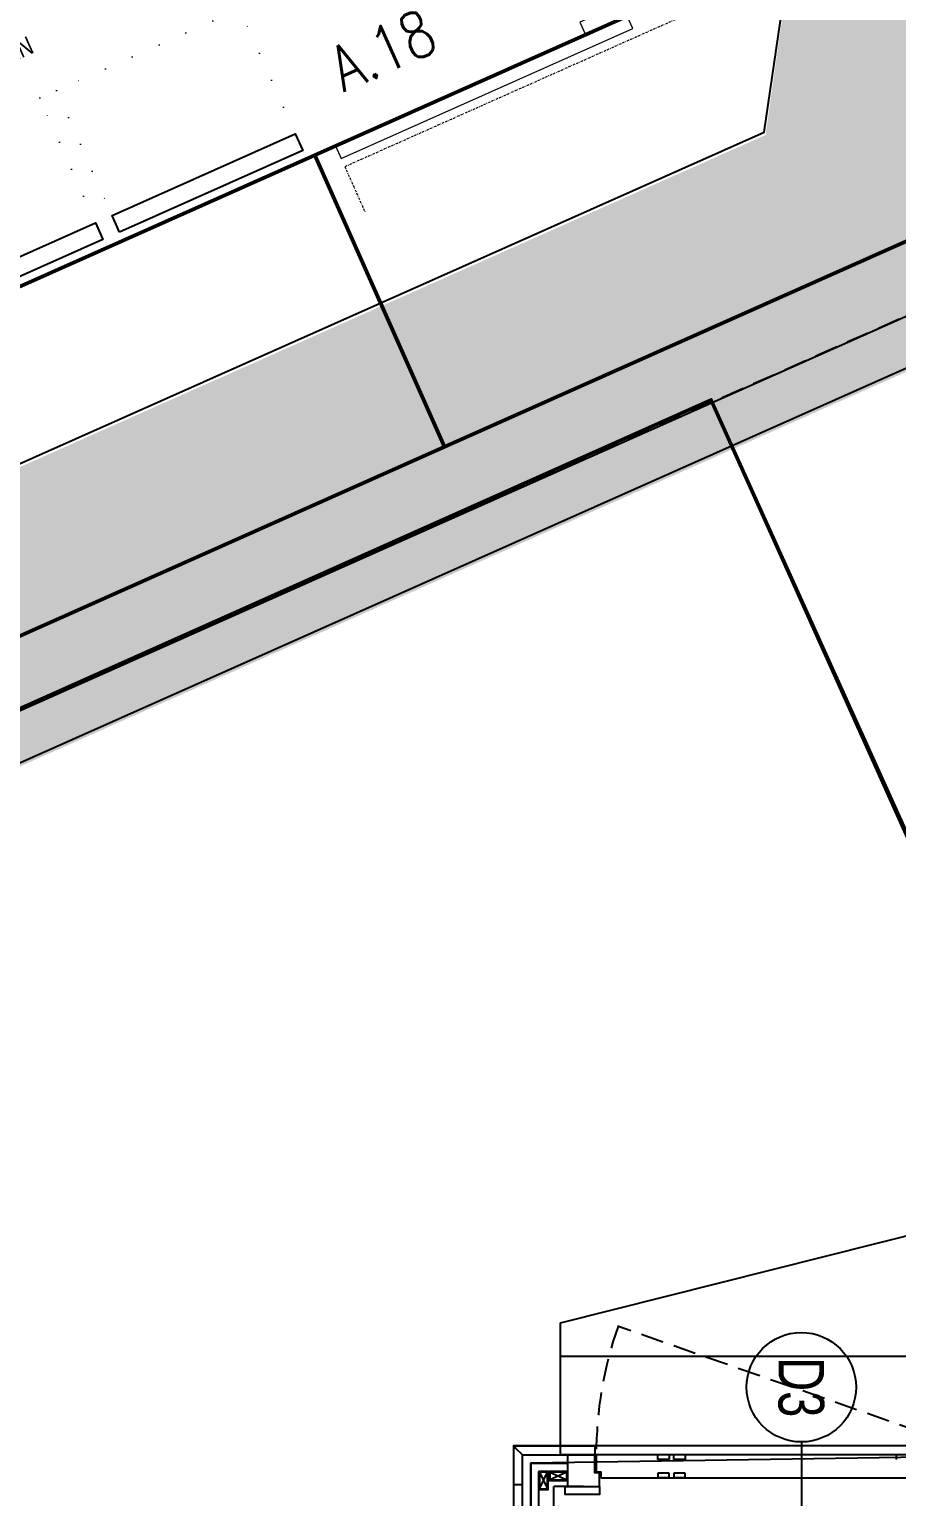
# Model space of a CAD drawing. Header units: millimetres. Extents: x 2562 to 7288, y 778 to 5635.
# Drawn here: x 5415.4 to 5605.6, y 2180.8 to 2502.6 of the extents above; entities that cross this region are included whole.
import ezdxf
from ezdxf.enums import TextEntityAlignment as Align

# ---------------------------------------------------------------- set-up
doc = ezdxf.new("R2010")
doc.units = ezdxf.units.MM
for name, pattern in [('BORDER', [1.75, 0.5, -0.25, 0.5, -0.25, 0, -0.25]), ('DOT', [6.35, 0, -6.35]), ('HIDDEN', [0.375, 0.25, -0.125])]:
    doc.linetypes.add(name, pattern=pattern)
for name, color, linetype, lineweight in [('-DWG_ANA', 7, 'Continuous', 50), ('-DWG_DETAY1', 7, 'Continuous', 25), ('-DWG_DETAY1_1', 7, 'BORDER', 20), ('-DWG_DETAY2', 7, 'Continuous', 15), ('-DWG_DETAY4', 7, 'DOT', 18), ('NO', 7, 'Continuous', 30)]:
    doc.layers.add(name, color=color, linetype=linetype, lineweight=lineweight)
for name, color, linetype in [('0-gnl-antet-yazi', 8, 'Continuous'), ('0-gnl-gor1', 1, 'Continuous'), ('0-gnl-gor3', 252, 'Continuous'), ('0-gnl-knst-metal', 3, 'Continuous'), ('0-gnl-smbl-kapi', 6, 'Continuous'), ('0-gnl-tarama', 252, 'Continuous'), ('0-gnl-ust', 191, 'HIDDEN'), ('1-gnl-ahsap', 33, 'Continuous'), ('2-tef-sabit', 251, 'Continuous'), ('3-dvr-alcıkarton', 11, 'Continuous'), ('4-dsm-gorunus', 241, 'Continuous')]:
    doc.layers.add(name, color=color, linetype=linetype)
doc.styles.add('geomim', font='ARIALN.TTF')
doc.styles.add('ROMANS', font='romans.shx', dxfattribs={"width": 0.8})

# ---------------------------------------------------------------- blocks, each defined once
blk = doc.blocks.new('KAPI KOD')
blk.add_lwpolyline([(24, 0), (84, 0)])
blk.add_circle((0, 0), 24)
at = {"color": 252, "style": 'geomim', "width": 0.9}
for tag, p in [('GEN', (84, 4)), ('YUK', (84, -20))]:
    blk.add_attdef(tag, text='', height=16, dxfattribs=at).set_placement(p, align=Align.RIGHT)
blk.add_attdef('KAPI_KODU', text='', height=20, dxfattribs=at).set_placement((0, 0), align=Align.MIDDLE_CENTER)
blk = doc.blocks.new('20x40 kutu profil')
for points in [[(1, -2), (-1, -2), (-1, 2), (1, 2)], [(0.85, -1.85), (-0.85, -1.85), (-0.85, 1.85), (0.85, 1.85)]]:
    blk.add_lwpolyline(points, close=True)
at = {"color": 251}
for points in [[(-0.85, 1.85), (0.85, -1.85)], [(-0.85, -1.85), (0.85, 1.85)]]:
    blk.add_lwpolyline(points, dxfattribs=at)
blk = doc.blocks.new('T_190')
at = {"layer": '-DWG_ANA', "color": 0}
blk.add_lwpolyline([(0, 0), (190, 0), (190, -70), (0, -70)], close=True, dxfattribs=at)
blk = doc.blocks.new('1fr-cgn3c')
at = {"layer": '-DWG_DETAY1', "color": 0}
for points in [[(46, -72), (46, -76), (2, -76), (2, -72)], [(94, -72), (94, -76), (50, -76), (50, -72)]]:
    blk.add_lwpolyline(points, close=True, dxfattribs=at)
at = {"layer": '-DWG_DETAY4', "color": 0}
for points in [[(2, -76), (2, -106), (46, -106), (46, -76)], [(50, -76), (50, -106), (94, -106), (94, -76)]]:
    blk.add_lwpolyline(points, dxfattribs=at)
at = {"layer": '-DWG_ANA', "color": 0}
blk.add_blockref('T_190', (0, 0), dxfattribs=at)
at = {"layer": 'NO', "linetype": 'Continuous', "style": 'ROMANS', "width": 0.8}
blk.add_attdef('NO', text='', height=10, dxfattribs=at).set_placement((170.2, -87), align=Align.MIDDLE)
blk = doc.blocks.new('KTS140')
at = {"layer": '-DWG_ANA', "color": 0}
blk.add_lwpolyline([(0, 0), (140, 0), (140, -70), (0, -70)], close=True, dxfattribs=at)
at = {"layer": '-DWG_DETAY1_1', "color": 0}
blk.add_lwpolyline([(5, -54), (5, -65), (135, -65), (135, -54)], dxfattribs=at)
at = {"layer": '-DWG_DETAY2', "color": 0, "linetype": 'Continuous'}
for points in [[(135, -70), (135, -67), (65, -67), (65, -70)], [(5, -70), (5, -73), (75, -73), (75, -70)]]:
    blk.add_lwpolyline(points, dxfattribs=at)
at = {"layer": 'NO', "linetype": 'Continuous', "style": 'ROMANS', "width": 0.8}
blk.add_attdef('NO', text='', height=10, dxfattribs=at).set_placement((117, -85), align=Align.MIDDLE)
blk = doc.blocks.new('1fr-pzt155d')
at = {"layer": '-DWG_ANA', "color": 0}
blk.add_lwpolyline([(0, 0), (155, 0), (155, -80), (0, -80)], close=True, dxfattribs=at)
at = {"layer": '-DWG_DETAY1', "color": 0}
for p, q in [((3, -74), (3, -41)), ((152, -74), (152, -41)), ((3, -74), (0, -74)), ((155, -74), (152, -74))]:
    blk.add_line(p, q, dxfattribs=at)
for points in [[(56, -82), (56, -86), (3, -86), (3, -82)], [(112, -82), (112, -86), (64, -86), (64, -82)], [(152, -82), (152, -85), (118, -85), (118, -82)]]:
    blk.add_lwpolyline(points, close=True, dxfattribs=at)
at = {"layer": '-DWG_DETAY2', "color": 0, "linetype": 'Continuous'}
for points in [[(3, -69), (22.04, -62.51), (37.46, -57.87), (49.74, -54.83), (59.34, -53.11), (66.73, -52.48), (72.36, -52.65), (76.72, -53.39), (80.25, -54.42), (83.37, -55.53), (86.21, -56.69), (88.84, -57.9), (91.34, -59.16), (93.79, -60.48), (96.25, -61.86), (98.79, -63.31), (101.5, -64.83), (104.42, -66.4), (107.55, -67.87), (110.86, -69.04), (114.31, -69.73), (117.88, -69.76), (121.54, -68.93), (125.25, -67.08), (129, -64)], [(3, -80), (20.29, -72.09), (34.22, -66.22), (45.31, -62.19), (54.03, -59.78), (60.89, -58.79), (66.39, -59.01), (71.01, -60.23), (75.25, -62.25), (79.54, -64.84), (84.02, -67.74), (88.76, -70.67), (93.84, -73.34), (99.33, -75.49), (105.31, -76.84), (111.84, -77.1), (119, -76)], [(49, -77), (52.96, -73.72), (57.28, -71.38), (61.83, -69.97), (66.5, -69.5), (71.17, -69.97), (75.72, -71.38), (80.04, -73.72), (84, -77)]]:
    blk.add_lwpolyline(points, dxfattribs=at)
at = {"layer": '-DWG_DETAY2', "color": 0}
blk.add_lwpolyline([(78, -86), (78, -88), (68, -88), (68, -86)], dxfattribs=at)
at = {"layer": '-DWG_DETAY4', "color": 0}
blk.add_lwpolyline([(3, -83), (3, -113), (56, -113), (56, -83)], dxfattribs=at)
blk.add_lwpolyline([(112, -87), (112, -131.01, -0.395835), (63.99, -87)], format="xyb", dxfattribs=at)
at = {"layer": 'NO', "linetype": 'Continuous', "style": 'ROMANS', "width": 0.8}
blk.add_attdef('NO', text='', height=10, dxfattribs=at).set_placement((133, -95), align=Align.MIDDLE)
blk = doc.blocks.new('FOH OPTION01')
at = {"layer": '0-gnl-tarama'}
h = blk.add_hatch(dxfattribs=at)
h.set_pattern_fill('DOTS', color=256, scale=3, angle=24.0015)
h.set_pattern_definition([(24.00153, (-794.98, -3518.197), (0.2381545, 5.319308), [0, -4.7625])])
edge = h.paths.add_edge_path()
edge.add_line((-66.78, -334.31), (-647.66, -592.95))
edge.add_line((-647.66, -592.95), (-760.54, -338.9))
edge.add_line((-760.54, -338.9), (-705.71, -314.54))
edge.add_line((-705.71, -314.54), (-617.2, -513.71))
edge.add_line((-617.2, -513.71), (-135.23, -299.11))
edge.add_line((-135.23, -299.11), (-122.53, -209.47))
edge.add_line((-122.53, -209.47), (-66.91, -334.37))
blk.add_line((-643.07, -578.66), (-71.65, -324.23))
at = {"layer": '0-gnl-gor1'}
blk.add_lwpolyline([(-67.06, -333.68), (-67.06, -333.68), (-647.94, -592.32), (-760.54, -338.89), (-705.71, -314.54), (-617.48, -513.08), (-135.51, -298.48), (-122.53, -209.47)], dxfattribs=at)
at = {"layer": '0-gnl-gor3', "linetype": 'HIDDEN', "ltscale": 20}
for points in [[(-77.75, -310.53), (-77.75, -310.53), (-77.75, -310.53), (-635.45, -558.85), (-737.66, -328.74)], [(-71.65, -324.23), (-643.07, -578.66), (-751.38, -334.89)]]:
    blk.add_lwpolyline(points, dxfattribs=at)
at = {"layer": '0-gnl-gor3', "linetype": 'Continuous', "rotation": 114.0015332880103}
blk.add_blockref('1fr-pzt155d', (-59.48, -351.06), dxfattribs=at).add_auto_attribs({'NO': 'A.20'})
at = {"layer": '0-gnl-gor3', "linetype": 'Continuous'}
ref = blk.add_blockref('KTS140', (-77.75, -310.53), dxfattribs=dict(at, rotation=204.0015332880104))
ref.add_attrib('NO', 'A.18', dxfattribs={"layer": 'NO', "linetype": 'Continuous', "height": 10, "rotation": 24.0015, "style": 'ROMANS', "width": 0.8}).set_placement((-219.21, -280.47), align=Align.MIDDLE)
at = {"layer": '0-gnl-gor3', "linetype": 'Continuous', "rotation": 204.0015332880104}
blk.add_blockref('1fr-cgn3c', (-205.64, -367.47), dxfattribs=at)
at = {"layer": '0-gnl-antet-yazi', "insert": (-622.5, -422.2), "char_height": 4, "width": 649.3881, "attachment_point": 1, "rotation": 24.0015, "style": 'geomim'}
blk.add_mtext('\\pi293.89461;FRONT OF HOUSE KITCHEN', dxfattribs=at)
at = {"layer": '0-gnl-gor3', "linetype": 'Continuous', "style": 'ROMANS', "width": 0.8}
blk.add_attdef('A.19', text='', height=10, rotation=114.0015, dxfattribs=at).set_placement((-61.1, -232.3), align=Align.MIDDLE)
at = {"layer": 'NO', "linetype": 'Continuous', "style": 'ROMANS', "width": 0.8}
blk.add_attdef('A.12', text='', height=10, rotation=26.2891, dxfattribs=at).set_placement((-701.94, -360.8), align=Align.MIDDLE)

msp = doc.modelspace()

# ---------------------------------------------------------------- linework, layer by layer
at = {"color": 12, "ltscale": 3}
for p, q in [((5531.94, 2218.89), (5643.1, 2246.85)), ((5531.94, 2191.91), (5531.94, 2218.89)), ((5531.94, 2211.57), (5643.23, 2211.57))]:
    msp.add_line(p, q, dxfattribs=at)
at = {"ltscale": 3}
msp.add_line((5523.57, 2189.91), (5522.07, 2191.41), dxfattribs=at)
msp.add_line((5523.57, 2189.91), (5522.07, 2191.41), dxfattribs=at)
at = {"color": 1, "ltscale": 3}
msp.add_lwpolyline([(5644.8, 2189.91), (5525.37, 2188.11), (5525.37, 1932.57), (5430.8, 1932.57), (5430.8, 1804.47), (6026.8, 1804.47), (6025, 1368.27)], dxfattribs=at)
at = {"layer": '0-gnl-gor3'}
for points in [[(5555.74, 2189.91), (5553.24, 2189.91)], [(5559.24, 2189.91), (5556.74, 2189.91)], [(5555.74, 2184.92), (5553.24, 2184.92)], [(5559.24, 2184.92), (5556.74, 2184.92)]]:
    msp.add_lwpolyline(points, dxfattribs=at)
at = {"layer": '0-gnl-knst-metal', "color": 252}
for p, q in [((5527.17, 2186.31), (5533.44, 2186.31)), ((5527.17, 1934.77), (5527.17, 2186.31)), ((5527.17, 2186.31), (5533.44, 2186.31)), ((5527.17, 2186.31), (5533.44, 2186.31)), ((5527.17, 2186.31), (5533.44, 2186.31)), ((5533.44, 2184.31), (5529.17, 2184.31)), ((5533.44, 2184.31), (5529.17, 2184.31))]:
    msp.add_line(p, q, dxfattribs=at)
at = {"layer": '0-gnl-tarama', "linetype": 'HIDDEN', "ltscale": 20}
msp.add_line((5625.17, 2189.91), (5544.37, 2218.17), dxfattribs=at)
msp.add_arc((5625.17, 2189.91), 85.43, 160.7229, 179.9997, dxfattribs=at)
at = {"layer": '0-gnl-ust', "ltscale": 3}
msp.add_line((5521.57, 2183.41), (5521.57, 2109.11), dxfattribs=at)
at = {"layer": '1-gnl-ahsap'}
for p, q in [((5522.07, 2191.91), (5531.94, 2191.91)), ((5522.07, 2191.41), (5522.07, 2191.91)), ((5522.07, 2191.41), (5522.07, 2191.91)), ((5522.07, 2191.91), (5539.44, 2191.91)), ((5523.57, 2189.91), (5539.44, 2189.91)), ((5523.57, 1934.37), (5523.57, 2189.91)), ((5523.57, 2189.91), (5539.44, 2189.91)), ((5525.37, 1932.57), (5525.37, 2188.11)), ((5525.37, 2188.11), (5533.41, 2188.11)), ((5525.37, 2188.11), (5533.44, 2188.11)), ((5525.37, 2188.11), (5533.41, 2188.11)), ((5525.37, 2188.11), (5533.44, 2188.11)), ((5526.37, 2188.11), (5533.44, 2188.11)), ((5526.37, 2188.11), (5533.44, 2188.11))]:
    msp.add_line(p, q, dxfattribs=at)
for points in [[(5539.44, 2191.91), (5539.44, 2189.91), (5531.94, 2189.91), (5531.94, 2191.91), (5539.44, 2191.91)], [(5535.44, 2183.02), (5540.44, 2183.02), (5540.44, 2186), (5539.44, 2186), (5539.44, 2189.91), (5533.44, 2189.91), (5533.44, 2183.01)], [(5553.24, 2188.91), (5553.24, 2189.91)], [(5555.74, 2188.91), (5553.24, 2188.91)], [(5556.74, 2189.91), (5555.74, 2189.91)], [(5555.74, 2189.91), (5555.74, 2188.91)], [(5556.74, 2188.91), (5556.74, 2189.91)], [(5559.24, 2188.91), (5556.74, 2188.91)], [(5605.63, 2189.91), (5559.24, 2189.91)], [(5559.24, 2189.91), (5559.24, 2188.91)], [(5605.63, 2188.91), (5605.63, 2189.91)], [(5555.74, 2185.92), (5553.24, 2185.92)], [(5553.24, 2185.92), (5553.24, 2184.92)], [(5555.74, 2184.92), (5555.74, 2185.92)], [(5559.24, 2185.92), (5556.74, 2185.92)], [(5556.74, 2185.92), (5556.74, 2184.92)], [(5559.24, 2184.92), (5559.24, 2185.92)], [(5540.44, 2183.01), (5540.44, 2181.21), (5532.94, 2181.21), (5532.94, 2183.01), (5540.44, 2183.01)], [(5555.74, 2184.91), (5556.74, 2184.91)], [(5559.24, 2184.91), (5605.63, 2184.91)]]:
    msp.add_lwpolyline(points, dxfattribs=at)
at = {"layer": '1-gnl-ahsap', "ltscale": 3}
msp.add_lwpolyline([(5523.57, 2189.91), (5522.07, 2191.41), (5521.57, 2191.41), (5521.57, 2183.41), (5523.57, 2183.41), (5523.57, 2189.91)], dxfattribs=at)
msp.add_lwpolyline([(5523.57, 2189.91), (5522.07, 2191.41), (5521.57, 2191.41), (5521.57, 2183.41), (5523.57, 2183.41), (5523.57, 2189.91)], dxfattribs=at)
at = {"layer": '1-gnl-ahsap'}
msp.add_lwpolyline([(5540.74, 2184.91), (5624.13, 2184.91), (5624.13, 2186.21), (5625.13, 2186.21), (5625.13, 2189.91), (5539.74, 2189.91), (5539.74, 2186.21), (5540.74, 2186.21)], close=True, dxfattribs=at)
at = {"layer": '3-dvr-alcıkarton'}
for p, q in [((5530.47, 1927.77), (5530.47, 2183.01)), ((5535.94, 2183.01), (5530.47, 2183.01)), ((5536.94, 2183.01), (5531.47, 2183.01))]:
    msp.add_line(p, q, dxfattribs=at)
at = {"layer": '4-dsm-gorunus', "ltscale": 3}
for points in [[(4892.77, 2630.53), (4798.36, 2492.15), (4684.75, 2442.54), (4730.11, 2340.66), (4966.36, 2446.14), (5074.21, 2202.14), (5564.81, 2421.15)], [(4966.41, 2445.6), (5074.21, 2202.14), (5564.81, 2421.15), (5630.37, 2276.1)], [(4966.68, 2445.72), (5074.36, 2202.54), (5564.96, 2421.54), (5630.64, 2276.22)], [(5564.68, 2421.42), (5630.47, 2274.92), (5643.09, 2246.85), (5643.3, 2191.91), (5521.57, 2191.91), (5521.57, 1936.37), (5427, 1936.37), (5427, 1800.67), (6023, 1800.67), (6023, 1808.27), (5279.3, 1809.05)]]:
    msp.add_lwpolyline(points, dxfattribs=at)

# ---------------------------------------------------------------- block references
at = {"layer": '0-gnl-knst-metal', "xscale": -1}
for p, rotation in [((5528.17, 2184.31), 180), ((5531.44, 2185.31), 90)]:
    msp.add_blockref('20x40 kutu profil', p, dxfattribs=dict(at, rotation=rotation))
at = {"layer": '0-gnl-smbl-kapi', "xscale": 0.5, "yscale": 0.5, "zscale": 0.5, "rotation": 270}
msp.add_blockref('KAPI KOD', (5584.73, 2204.76), dxfattribs=at).add_auto_attribs({'KAPI_KODU': 'D3', 'YUK': '243', 'GEN': '85'})
at = {"layer": '2-tef-sabit', "color": 12}
msp.add_blockref('FOH OPTION01', (5712.12, 2778.54), dxfattribs=at)

doc.saveas('drawing.dxf')
